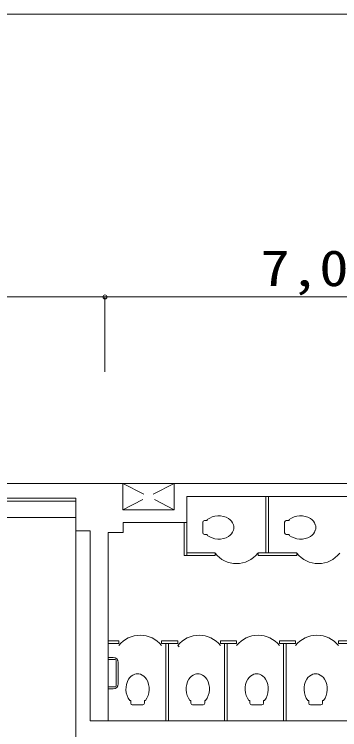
# Model space of a CAD drawing. Units: millimetres, scale not verified. Extents: x -45037 to 38963, y -31304 to 27496.
# Drawn here: x -23522 to -18552, y 16573 to 27496 of the extents above; entities that cross this region are included whole.
import ezdxf
from ezdxf.enums import TextEntityAlignment as Align

# ---------------------------------------------------------------- set-up
doc = ezdxf.new("R2010")
doc.units = ezdxf.units.MM
doc.header["$LTSCALE"] = 300
doc.linetypes.add('CHAIN2', pattern=[12, 9, -1, 1, -1])
doc.linetypes.add('DASHED1', pattern=[1.8, 1.2, -0.6])
for name, color, linetype, lineweight in [('1-0_155', 7, 'Continuous', 9), ('1-1_194', 4, 'Continuous', 9), ('1-2_250', 7, 'DASHED1', 9), ('F-0', 7, 'Continuous', 9)]:
    doc.layers.add(name, color=color, linetype=linetype, lineweight=lineweight)
doc.styles.add('ＭＳ ゴシック', font='')
doc.styles.get('ＭＳ ゴシック').set_extended_font_data('MS Gothic')

msp = doc.modelspace()

# ---------------------------------------------------------------- linework, layer by layer
at = {"layer": '1-0_155'}
for p, q in [((-13239.1, 20330.7), (-28234.1, 20330.7)), ((-22584.1, 20110.7), (-22584.1, 13510.7)), ((-19679.1, 19274.7), (-19679.1, 20135.7)), ((-19639.1, 20135.7), (-19639.1, 19274.7)), ((-27534.1, 20060.7), (-22584.1, 20060.7)), ((-27534.1, 19810.5), (-22584.1, 19810.6)), ((-20575.5, 19765.8), (-20575.5, 19780.6)), ((-19325.5, 19765.8), (-19325.5, 19780.6)), ((-20889.1, 19234.7), (-20889.1, 19735.7)), ((-20644, 19580.9), (-20644, 19740.9)), ((-20619, 19765.8), (-20575.2, 19765.8)), ((-19394, 19740.9), (-19394, 19580.9)), ((-19325.2, 19765.8), (-19369, 19765.8)), ((-21209.1, 16710.7), (-21209.1, 17890.7)), ((-21169.1, 17890.7), (-21169.1, 16710.7)), ((-21026.1, 17859.3), (-21002.8, 17840.5)), ((-20309.1, 17890.7), (-20309.1, 16710.7)), ((-20269.1, 16710.7), (-20269.1, 17890.7)), ((-19409.1, 17890.7), (-19409.1, 16710.7)), ((-22014.1, 17677.4), (-22084.1, 17677.4)), ((-22084.1, 17647.4), (-21994.1, 17647.4)), ((-21964.1, 17255.4), (-21964.1, 17617.4)), ((-21934.1, 17597.4), (-21934.1, 17275.4)), ((-21994.1, 17225.4), (-22084.1, 17225.4)), ((-22084.1, 17195.4), (-22014.1, 17195.4)), ((-21759, 17019.3), (-21744.2, 17019.3)), ((-21744.2, 17019.6), (-21744.2, 16975.8)), ((-21719.3, 16950.8), (-21559.3, 16950.8)), ((-20824.2, 17019.3), (-20839, 17019.3)), ((-20824.2, 16975.8), (-20824.2, 17019.6)), ((-20639.3, 16950.8), (-20799.3, 16950.8)), ((-19924.2, 17019.3), (-19939, 17019.3)), ((-19924.2, 17019.6), (-19924.2, 16975.8)), ((-19899.3, 16950.8), (-19739.3, 16950.8)), ((-19024.2, 17019.3), (-19039, 17019.3)), ((-19024.2, 16975.8), (-19024.2, 17019.6)), ((-18839.3, 16950.8), (-18999.3, 16950.8)), ((-22364.1, 16710.7), (-17319.1, 16710.7))]:
    msp.add_line(p, q, dxfattribs=at)
for points in [[(-21079.1, 20330.7), (-21079.1, 19930.7), (-21864.1, 19930.7), (-21864.1, 20330.7)], [(-28234.1, 20110.7), (-28234.1, 19610.7), (-27534.1, 19610.7), (-27534.1, 20110.7), (-22584.1, 20110.7)], [(-14959.1, 18660.7), (-14959.1, 20135.7), (-20889.1, 20135.7), (-20889.1, 19735.7), (-21859.1, 19735.7), (-21859.1, 19585.7), (-22089.1, 19585.7), (-22089.1, 16710.7)], [(-20929.1, 19735.7), (-20929.1, 19234.7), (-20456.1, 19234.7)], [(-22364.1, 16710.7), (-22364.1, 19610.7), (-22584.1, 19610.7)], [(-20575.2, 19540.8), (-20575.2, 19555.6), (-20619, 19555.6)], [(-19369, 19555.6), (-19325.2, 19555.6), (-19325.2, 19540.8)], [(-20456.1, 19234.7), (-20456.1, 19274.7), (-20889.1, 19274.7)], [(-22089.1, 17890.7), (-21926.1, 17890.7), (-21926.1, 17930.7), (-22089.1, 17930.7)], [(-21169.1, 17890.7), (-21026.1, 17890.7), (-21272.1, 17890.7), (-21272.1, 17930.7), (-21026.1, 17930.7), (-21026.1, 17890.7)], [(-19369.1, 16710.7), (-19369.1, 17890.7), (-19226.1, 17890.7), (-19472.1, 17890.7), (-19472.1, 17930.7), (-19226.1, 17930.7), (-19226.1, 17890.7)], [(-21534, 16975.8), (-21534, 17019.6), (-21519.2, 17019.6)], [(-20614, 16975.8), (-20614, 17019.6), (-20599.2, 17019.6)], [(-19714, 16975.8), (-19714, 17019.6), (-19699.2, 17019.6)], [(-18814, 16975.8), (-18814, 17019.6), (-18799.2, 17019.6)]]:
    msp.add_lwpolyline(points, dxfattribs=at)
for points in [[(-19206.1, 19274.7), (-19206.1, 19234.7), (-19799.8, 19234.7), (-19799.8, 19274.7)], [(-20126.1, 17890.7), (-20372.1, 17890.7), (-20372.1, 17930.7), (-20126.1, 17930.7)], [(-18572.1, 17890.7), (-18326.1, 17890.7), (-18326.1, 17930.7), (-18572.1, 17930.7)]]:
    msp.add_lwpolyline(points, close=True, dxfattribs=at)
for centre, radius, start, end in [((-20399.4, 19540.8), 297.6, 59.56, 126.19), ((-20354, 19637), 191.6, 20.32, 56.67), ((-19149.4, 19540.8), 297.6, 59.56, 126.19), ((-19104, 19637), 191.6, 20.32, 56.67), ((-20619, 19740.9), 24.9, 90, 180), ((-20304.4, 19660.7), 137, 341.86, 18.14), ((-19369, 19740.9), 24.9, 90, 180), ((-19054.4, 19660.7), 137, 341.86, 18.14), ((-20619, 19580.9), 24.9, 180, 270), ((-20354, 19684.7), 191.6, 303.33, 339.68), ((-19369, 19580.9), 24.9, 180, 270), ((-19104, 19684.7), 191.6, 303.33, 339.68), ((-20399.4, 19780.9), 297.6, 233.81, 300.44), ((-19149.4, 19780.9), 297.6, 233.81, 300.44), ((-20129.1, 19529.7), 420, 218.8699, 321.12983), ((-18879.1, 19529.7), 420, 218.8699, 321.12983), ((-21599.1, 17595.7), 420, 38.8699, 141.12982), ((-20699.1, 17595.7), 420, 38.8699, 141.12982), ((-19799.1, 17595.7), 420, 38.8699, 141.12982), ((-18899.1, 17595.7), 420, 38.8699, 141.12982), ((-22014.1, 17597.4), 80, 0, 90), ((-21994.1, 17617.4), 30, 0, 90), ((-21615.5, 17240.9), 191.6, 110.32, 146.67), ((-21639.1, 17290.4), 137, 71.86, 108.14), ((-21663.1, 17240.9), 191.6, 33.33, 69.68), ((-20695.5, 17240.9), 191.6, 110.32, 146.67), ((-20719.1, 17290.4), 137, 71.86, 108.14), ((-20743.1, 17240.9), 191.6, 33.33, 69.68), ((-19795.5, 17240.9), 191.6, 110.32, 146.67), ((-19819.1, 17290.4), 137, 71.86, 108.14), ((-19843.1, 17240.9), 191.6, 33.33, 69.68), ((-18895.5, 17240.9), 191.6, 110.32, 146.67), ((-18919.1, 17290.4), 137, 71.86, 108.14), ((-18943.1, 17240.9), 191.6, 33.33, 69.68), ((-22014.1, 17275.4), 80, 270, 0), ((-21519.2, 17195.4), 297.6, 149.56, 216.19), ((-21759.4, 17195.4), 297.6, 323.81, 30.44), ((-20599.2, 17195.4), 297.6, 149.56, 216.19), ((-20839.4, 17195.4), 297.6, 323.81, 30.44), ((-19699.2, 17195.4), 297.6, 149.56, 216.19), ((-19939.4, 17195.4), 297.6, 323.81, 30.44), ((-18799.2, 17195.4), 297.6, 149.56, 216.19), ((-19039.4, 17195.4), 297.6, 323.81, 30.44), ((-21994.1, 17255.4), 30, 270, 0), ((-21719.3, 16975.8), 24.9, 180, 270), ((-21559.3, 16975.8), 24.9, 270, 0), ((-20799.3, 16975.8), 24.9, 180, 270), ((-20639.3, 16975.8), 24.9, 270, 0), ((-19899.3, 16975.8), 24.9, 180, 270), ((-19739.3, 16975.8), 24.9, 270, 0), ((-18999.3, 16975.8), 24.9, 180, 270), ((-18839.3, 16975.8), 24.9, 270, 0)]:
    msp.add_arc(centre, radius, start, end, dxfattribs=at)
at = {"layer": '1-1_194'}
for p, q in [((-22137.2, 23180.7), (-27837.2, 23180.7)), ((-15137.2, 23180.7), (-22137.2, 23180.7))]:
    msp.add_line(p, q, dxfattribs=at)
at = {"layer": '1-1_194', "linetype": 'CHAIN2'}
msp.add_line((-22137.2, 23180.7), (-22137.2, 22038.5), dxfattribs=at)
at = {"layer": '1-1_194'}
msp.add_circle((-22137.2, 23180.7), 30, dxfattribs=at)
at = {"layer": '1-2_250'}
for p, q in [((-21864.1, 20330.7), (-21079.1, 19930.7)), ((-21079.1, 20330.7), (-21864.1, 19930.7))]:
    msp.add_line(p, q, dxfattribs=at)
at = {"layer": 'F-0'}
msp.add_lwpolyline([(38962.6, 27496.1), (-45037.4, 27496.1), (-45037.4, -31303.9)], dxfattribs=at)

# ---------------------------------------------------------------- texts
at = {"layer": '1-1_194', "style": 'ＭＳ ゴシック', "width": 1.2}
msp.add_text('7,000', height=549.9, dxfattribs=at).set_placement((-19762.2, 23180.7), align=Align.BOTTOM_LEFT)

doc.saveas('drawing.dxf')
